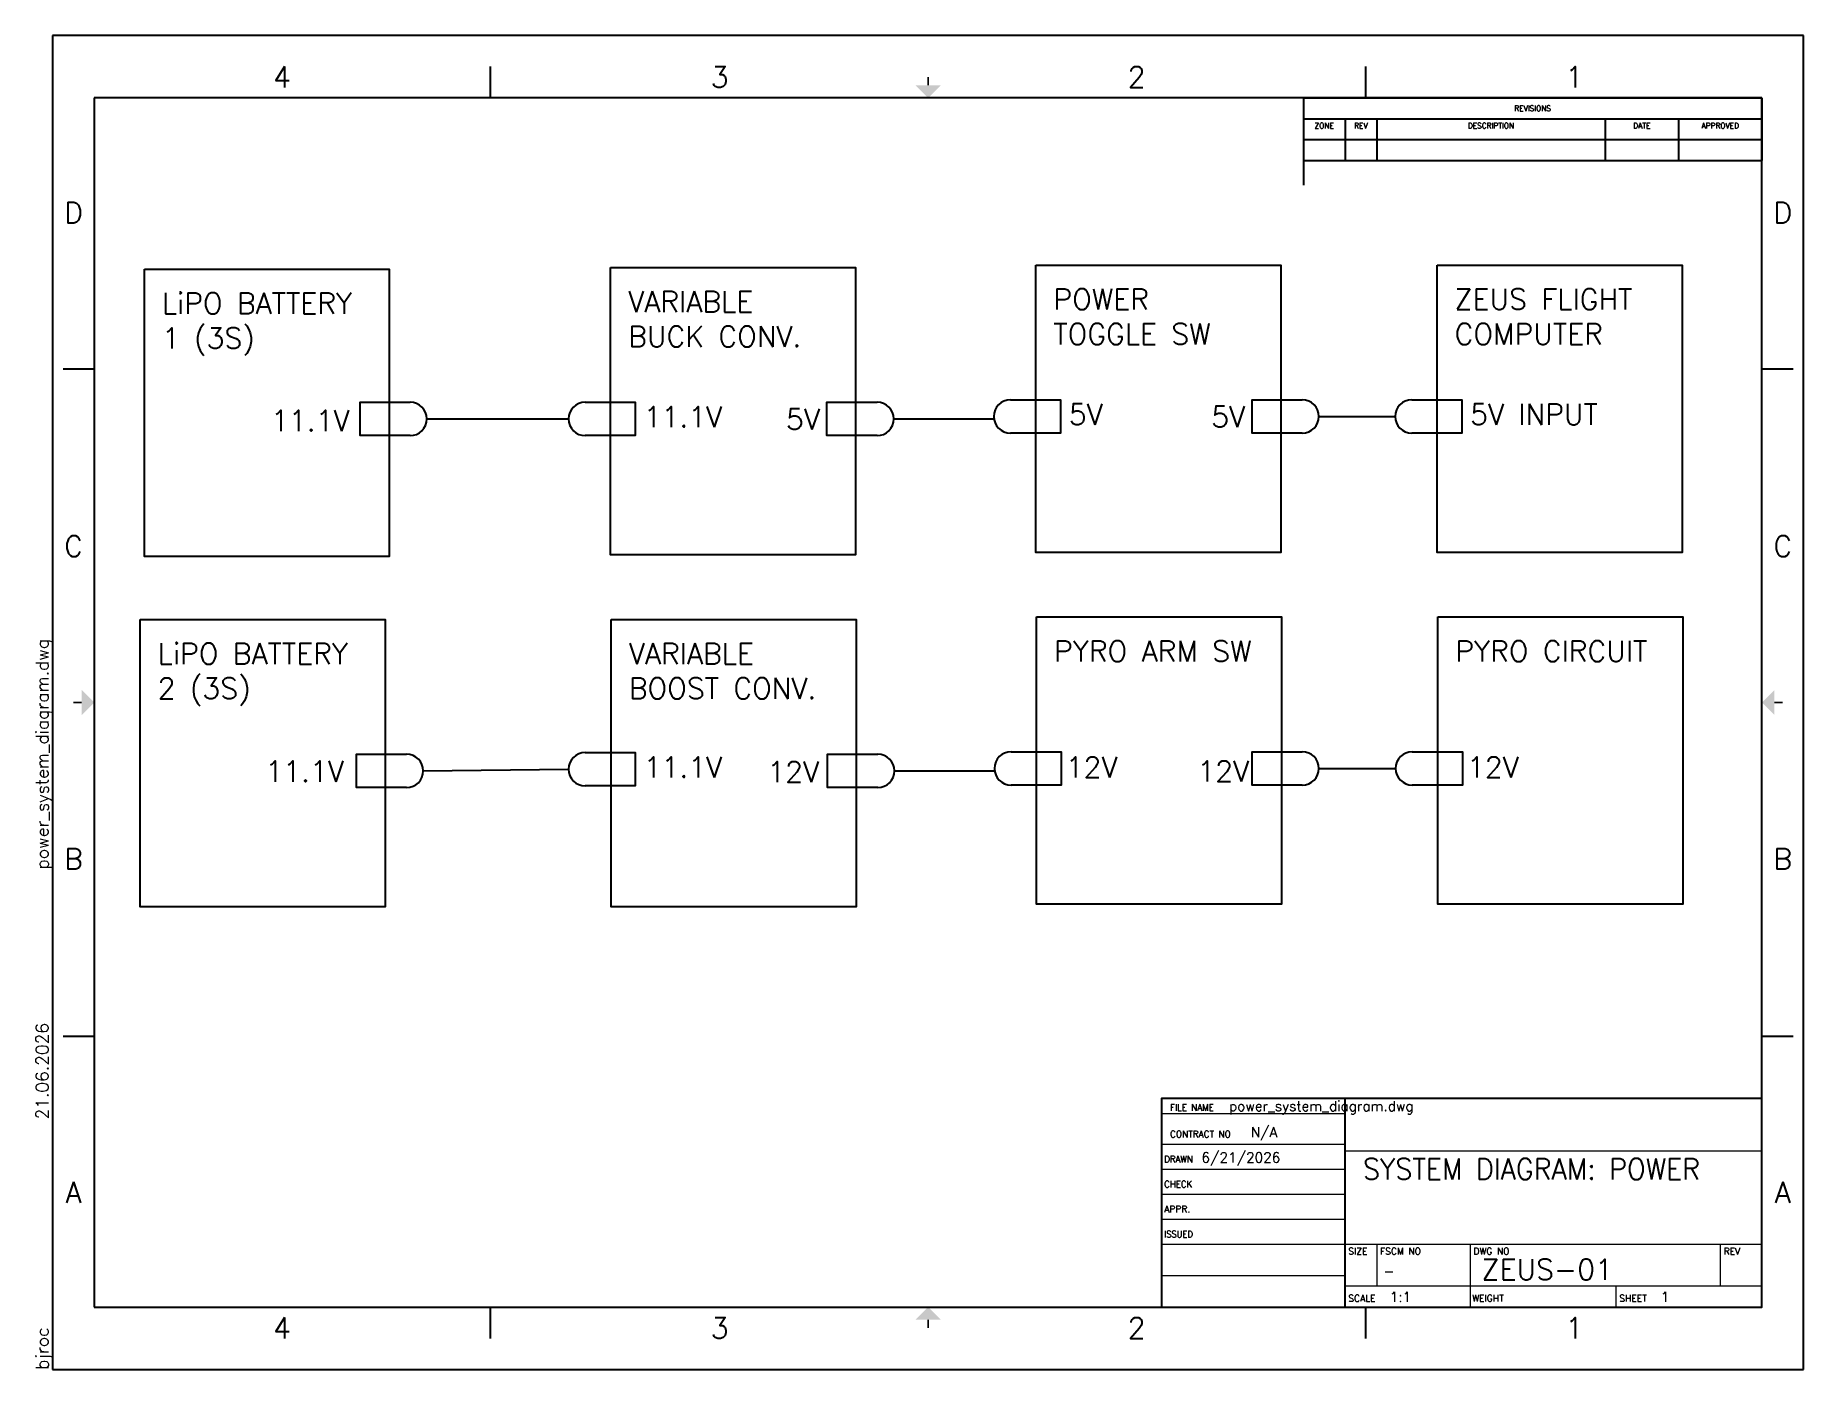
# Paper-space layout 'SH1' of a CAD drawing. Header units: inches. Extents: x -0.2 to 21, y 0 to 16.
import ezdxf
from ezdxf.enums import TextEntityAlignment as Align

# ---------------------------------------------------------------- set-up
doc = ezdxf.new("R2010")
doc.units = ezdxf.units.IN
doc.header["$MEASUREMENT"] = 0
doc.layers.add('Title Block', color=7, linetype='Continuous')
doc.layers.add('WIRE', color=100, linetype='Continuous')
doc.styles.add('ACANSTS', font='romans.shx', dxfattribs={"height": 1})
doc.styles.add('Roman', font='romans')

# ---------------------------------------------------------------- blocks, each defined once
blk = doc.blocks.new('*T3')
at = {"layer": 'Title Block', "color": 0, "lineweight": -2}
for p, q in [((0, 0), (0.5, 0)), ((0, 0), (0, -0.25)), ((0.5, 0), (0.88, 0)), ((0.88, 0), (3.62, 0)), ((3.62, 0), (4.5, 0)), ((4.5, 0), (5.5, 0)), ((5.5, 0), (5.5, -0.25)), ((0, -0.25), (0.5, -0.25)), ((0, -0.25), (0, -0.5)), ((0.5, -0.25), (0.88, -0.25)), ((0.5, -0.25), (0.5, -0.5)), ((0.88, -0.25), (3.62, -0.25)), ((0.88, -0.25), (0.88, -0.5)), ((3.62, -0.25), (4.5, -0.25)), ((3.62, -0.25), (3.62, -0.5)), ((4.5, -0.25), (5.5, -0.25)), ((4.5, -0.25), (4.5, -0.5)), ((5.5, -0.25), (5.5, -0.5)), ((0, -0.5), (0.5, -0.5)), ((0, -0.5), (0, -0.75)), ((0.5, -0.5), (0.88, -0.5)), ((0.5, -0.5), (0.5, -0.75)), ((0.88, -0.5), (3.62, -0.5)), ((0.88, -0.5), (0.88, -0.75)), ((3.62, -0.5), (4.5, -0.5)), ((3.62, -0.5), (3.62, -0.75)), ((4.5, -0.5), (5.5, -0.5)), ((4.5, -0.5), (4.5, -0.75)), ((5.5, -0.5), (5.5, -0.75)), ((0, -0.75), (0.5, -0.75)), ((0.5, -0.75), (0.88, -0.75)), ((0.88, -0.75), (3.62, -0.75)), ((3.62, -0.75), (4.5, -0.75)), ((4.5, -0.75), (5.5, -0.75))]:
    blk.add_line(p, q, dxfattribs=at)
at = {"layer": 'Title Block', "color": 0, "char_height": 0.065, "style": 'Roman'}
for s, insert, width, attachment_point in [('REVISIONS', (2.75, -0.125), 5.4, 5), ('ZONE', (0.25, -0.3), 0.4, 2), ('REV', (0.69, -0.3), 0.28, 2), ('DESCRIPTION', (2.25, -0.3), 2.64, 2), ('DATE', (4.06, -0.3), 0.78, 2), ('APPROVED', (5, -0.3), 0.9, 2)]:
    blk.add_mtext(s, dxfattribs=dict(at, insert=insert, width=width, attachment_point=attachment_point))
blk = doc.blocks.new('Title Block')
at = {"layer": 'Title Block'}
for p, q in [((21, 16), (0, 16)), ((0, 16), (0, 0)), ((21, 0), (21, 16)), ((5.25, 15.25), (5.25, 15.625)), ((15.75, 15.25), (15.75, 15.625)), ((20.5, 15.25), (0.5, 15.25)), ((0.5, 15.25), (0.5, 0.75)), ((15, 15.25), (15, 14.203)), ((20.5, 0.75), (20.5, 15.25)), ((0.125, 12), (0.5, 12)), ((20.5, 12), (20.875, 12)), ((0.125, 4), (0.5, 4)), ((20.5, 4), (20.875, 4)), ((15.5, 0.75), (15.5, 3.25)), ((0.5, 0.75), (20.5, 0.75)), ((5.25, 0.375), (5.25, 0.75)), ((15.75, 0.375), (15.75, 0.75)), ((0, 0), (21, 0))]:
    blk.add_line(p, q, dxfattribs=at)
at = {"layer": 'Title Block', "lineweight": 15}
for p, q in [((13.3, 3.07), (15.5, 3.07)), ((15.5, 2.7), (13.3, 2.7)), ((20.5, 2.62), (15.5, 2.62)), ((15.5, 2.4), (13.3, 2.4)), ((15.5, 2.1), (13.3, 2.1)), ((15.5, 1.8), (13.3, 1.8)), ((15.5, 1.5), (13.3, 1.5)), ((20.5, 1.5), (15.5, 1.5)), ((15.88, 1.5), (15.88, 1)), ((17, 1.5), (17, 0.75)), ((20, 1.5), (20, 1)), ((15.5, 1.125), (13.3, 1.125)), ((20.5, 1), (15.5, 1)), ((18.75, 0.75), (18.75, 1))]:
    blk.add_line(p, q, dxfattribs=at)
at = {"layer": 'Title Block', "const_width": 0.02}
for points in [[(10.5, 15.5), (10.5, 15.4)], [(0.25, 8), (0.35, 8)], [(20.75, 8), (20.65, 8)], [(10.5, 0.5), (10.5, 0.6)]]:
    blk.add_lwpolyline(points, dxfattribs=at)
at = {"layer": 'Title Block'}
blk.add_lwpolyline([(20.5, 3.25), (13.3, 3.25), (13.3, 0.75), (20.5, 0.75)], close=True, dxfattribs=at)
for points in [[(10.35, 15.4), (10.65, 15.4), (10.5, 15.25)], [(0.35, 7.85), (0.35, 8.15), (0.5, 8)], [(20.65, 7.85), (20.65, 8.15), (20.5, 8)], [(10.35, 0.6), (10.65, 0.6), (10.5, 0.75)]]:
    blk.add_solid(points, dxfattribs=at)
blk.add_blockref('*T3', (15, 15.25))
at = {"layer": 'Title Block', "style": 'Roman'}
for s, p in [('4', (2.75, 15.5)), ('3', (8, 15.5)), ('2', (13, 15.5)), ('1', (18.25, 15.5)), ('D', (0.25, 13.875)), ('D', (20.75, 13.875)), ('C', (0.25, 9.875)), ('C', (20.75, 9.875)), ('B', (0.25, 6.125)), ('B', (20.75, 6.125)), ('A', (0.25, 2.125)), ('A', (20.75, 2.125)), ('4', (2.75, 0.5)), ('3', (8, 0.5)), ('2', (13, 0.5)), ('1', (18.25, 0.5))]:
    blk.add_text(s, height=0.25, dxfattribs=at).set_placement(p, align=Align.MIDDLE_CENTER)
at = {"layer": 'Title Block', "lineweight": 15, "style": 'ACANSTS'}
for s, width, p in [('FILE NAME', 0.951562, (13.401, 3.105)), ('CONTRACT NO', 0.979028, (13.401, 2.785)), ('DRAWN', 0.942857, (13.331, 2.485))]:
    blk.add_text(s, height=0.08, dxfattribs=dict(at, width=width)).set_placement(p)
for s, width, p in [('CHECK', 0.942857, (13.331, 2.225)), ('ISSUED', 0.90932, (13.331, 1.625))]:
    blk.add_text(s, height=0.08, dxfattribs=dict(at, width=width)).set_placement(p, align=Align.MIDDLE_LEFT)
for s, p in [('APPR.', (13.331, 1.925)), ('SCALE', (15.54, 0.855)), ('SHEET', (18.79, 0.855))]:
    blk.add_text(s, height=0.08, dxfattribs=at).set_placement(p, align=Align.MIDDLE_LEFT)
for s, p in [('SIZE', (15.54, 1.38)), ('FSCM NO', (15.92, 1.38)), ('DWG NO', (17.04, 1.38)), ('REV', (20.04, 1.38)), ('WEIGHT', (17.025, 0.817))]:
    blk.add_text(s, height=0.08, dxfattribs=at).set_placement(p)
at = {"layer": 'Title Block', "color": 0, "style": 'Roman', "flags": 8}
for tag, p in [('FNAME', (-0.05, 6)), ('REVDATE', (-0.05, 3)), ('USER', (-0.05, 0))]:
    blk.add_attdef(tag, p, '', height=0.15, rotation=90, dxfattribs=at)
at = {"layer": 'Title Block', "lineweight": 15, "style": 'ACANSTS'}
for tag, p in [('CHECK_DATE', (14.109, 3.101)), ('CONTRACT_NUMBER', (14.368, 2.787)), ('CHECK_DATE', (13.778, 2.484)), ('CHECK_DATE', (13.778, 2.184)), ('CHECKED_BY', (14.64, 2.185)), ('APPROVAL_DATE', (13.778, 1.883)), ('APPROVED_BY', (14.64, 1.885)), ('ISSUE_DATE', (13.784, 1.588)), ('ISSUED_BY', (14.64, 1.585)), ('FSCM', (15.96, 1.12)), ('WEIGHT', (17.746, 0.815))]:
    blk.add_attdef(tag, p, '', height=0.12, dxfattribs=at)
at = {"layer": 'Title Block', "lineweight": 30, "style": 'ACANSTS'}
for tag, p in [('DESIGN_ACTIVITY', (15.675, 2.705)), ('DRAWING_SUBTITLE', (15.699, 1.784))]:
    blk.add_attdef(tag, p, '', height=0.18, dxfattribs=at)
at = {"layer": 'Title Block', "style": 'Roman', "flags": 8}
for tag, height, p in [('SHEETNAME', 0.25, (15.716, 2.53)), ('SHEET', 0.25, (17.138, 1.326)), ('SCALE', 0.12, (16.036, 0.931)), ('SHEETNUMBER', 0.12, (19.286, 0.931))]:
    blk.add_attdef(tag, text='', height=height, dxfattribs=at).set_placement(p, align=Align.TOP_LEFT)
at = {"layer": 'Title Block', "lineweight": 15, "style": 'ACANSTS'}
for tag, p in [('SIZE', (15.696, 1.105)), ('REVISION', (20.255, 1.1))]:
    blk.add_attdef(tag, text='', height=0.12, dxfattribs=at).set_placement(p, align=Align.CENTER)

psp = doc.layouts.new('SH1')

# ---------------------------------------------------------------- linework, layer by layer
for points in [[(1.1, 13.196), (4.038, 13.196), (4.038, 9.75), (1.1, 9.75)], [(6.692, 13.216), (9.63, 13.216), (9.63, 9.77), (6.692, 9.77)], [(11.792, 13.246), (14.73, 13.246), (14.73, 9.8), (11.792, 9.8)], [(16.605, 13.246), (19.543, 13.246), (19.543, 9.8), (16.605, 9.8)], [(1.05, 8.996), (3.988, 8.996), (3.988, 5.55), (1.05, 5.55)], [(6.7, 8.996), (9.638, 8.996), (9.638, 5.55), (6.7, 5.55)], [(11.8, 9.026), (14.738, 9.026), (14.738, 5.58), (11.8, 5.58)], [(16.612, 9.026), (19.55, 9.026), (19.55, 5.58), (16.612, 5.58)]]:
    psp.add_lwpolyline(points, close=True)
for points in [[(4.287, 11.2), (3.687, 11.2), (3.687, 11.6), (4.287, 11.6)], [(6.387, 11.6), (6.987, 11.6), (6.987, 11.2), (6.387, 11.2)], [(9.887, 11.2), (9.287, 11.2), (9.287, 11.6), (9.887, 11.6)], [(11.487, 11.63), (12.087, 11.63), (12.087, 11.23), (11.487, 11.23)], [(14.987, 11.23), (14.387, 11.23), (14.387, 11.63), (14.987, 11.63)], [(16.3, 11.63), (16.9, 11.63), (16.9, 11.23), (16.3, 11.23)], [(4.245, 6.98), (3.645, 6.98), (3.645, 7.38), (4.245, 7.38)], [(6.387, 7.4), (6.987, 7.4), (6.987, 7), (6.387, 7)], [(9.895, 6.98), (9.295, 6.98), (9.295, 7.38), (9.895, 7.38)], [(11.495, 7.41), (12.095, 7.41), (12.095, 7.01), (11.495, 7.01)], [(14.987, 7.01), (14.387, 7.01), (14.387, 7.41), (14.987, 7.41)], [(16.307, 7.41), (16.907, 7.41), (16.907, 7.01), (16.307, 7.01)]]:
    psp.add_lwpolyline(points)
for centre, start, end in [((4.287, 11.4), 270, 90), ((6.387, 11.4), 90, 270), ((9.887, 11.4), 270, 90), ((11.487, 11.43), 90, 270), ((14.987, 11.43), 270, 90), ((16.3, 11.43), 90, 270), ((4.245, 7.18), 270, 90), ((6.387, 7.2), 90, 270), ((9.895, 7.18), 270, 90), ((11.495, 7.21), 90, 270), ((14.987, 7.21), 270, 90), ((16.307, 7.21), 90, 270)]:
    psp.add_arc(centre, 0.2, start, end)
at = {"layer": 'WIRE'}
for p, q in [((4.487, 11.4), (6.187, 11.4)), ((10.087, 11.4), (11.289, 11.4)), ((15.187, 11.43), (16.1, 11.43)), ((4.445, 7.18), (6.187, 7.2)), ((10.095, 7.18), (11.298, 7.18)), ((15.187, 7.21), (16.107, 7.21))]:
    psp.add_line(p, q, dxfattribs=at)

# ---------------------------------------------------------------- block references
ref = psp.add_blockref('Title Block', (0, 0))
ref.add_attrib('SHEETNUMBER', '1', dxfattribs={"layer": 'Title Block', "height": 0.12, "style": 'Roman'}).set_placement((19.286, 0.931), align=Align.TOP_LEFT)
ref.add_attrib('SCALE', '1:1', dxfattribs={"layer": 'Title Block', "height": 0.12, "style": 'Roman'}).set_placement((16.036, 0.931), align=Align.TOP_LEFT)
ref.add_attrib('SHEET', 'ZEUS-01', dxfattribs={"layer": 'Title Block', "height": 0.25, "style": 'Roman'}).set_placement((17.138, 1.326), align=Align.TOP_LEFT)
ref.add_attrib('SHEETNAME', 'SYSTEM DIAGRAM: POWER', dxfattribs={"layer": 'Title Block', "height": 0.25, "style": 'Roman', "width": 0.95}).set_placement((15.716, 2.53), align=Align.TOP_LEFT)
ref.add_attrib('CHECK_DATE', 'power_system_diagram.dwg', (14.109, 3.101), dxfattribs={"layer": 'Title Block', "lineweight": 15, "height": 0.12, "style": 'ACANSTS'})
ref.add_attrib('CHECK_DATE', '6/21/2026', (13.778, 2.484), dxfattribs={"layer": 'Title Block', "lineweight": 15, "height": 0.12, "style": 'ACANSTS'})
ref.add_attrib('FSCM', '-', (15.96, 1.12), dxfattribs={"layer": 'Title Block', "lineweight": 15, "height": 0.12, "style": 'ACANSTS'})
ref.add_attrib('CONTRACT_NUMBER', 'N/A', (14.368, 2.787), dxfattribs={"layer": 'Title Block', "lineweight": 15, "height": 0.12, "style": 'ACANSTS'})
ref.add_attrib('FNAME', 'power_system_diagram.dwg', (-0.05, 6), dxfattribs={"layer": 'Title Block', "color": 0, "height": 0.15, "rotation": 90, "style": 'Roman'})
ref.add_attrib('REVDATE', '21.06.2026', (-0.05, 3), dxfattribs={"layer": 'Title Block', "color": 0, "height": 0.15, "rotation": 90, "style": 'Roman'})
ref.add_attrib('USER', 'bjroc', (-0.05, 0), dxfattribs={"layer": 'Title Block', "color": 0, "height": 0.15, "rotation": 90, "style": 'Roman'})

# ---------------------------------------------------------------- texts
at = {"char_height": 0.25, "attachment_point": 1, "style": 'Roman'}
for s, width, insert in [('POWER TOGGLE SW', 2.48852, (12.002, 12.961)), ('ZEUS FLIGHT COMPUTER', 2.48852, (16.814, 12.961)), ('LiPO BATTERY 1 (3S)', 2.48852, (1.31, 12.911)), ('VARIABLE BUCK CONV. ', 2.48852, (6.902, 12.931)), ('11.1V', 0.8, (2.618, 11.504)), ('11.1V', 0.8, (7.087, 11.55)), ('5V', 0.8, (8.795, 11.522)), ('5V', 0.8, (12.187, 11.58)), ('5V', 0.8, (13.895, 11.552)), ('5V INPUT', 2.1, (17, 11.58)), ('LiPO BATTERY 2 (3S)', 2.48852, (1.26, 8.711)), ('VARIABLE BOOST CONV.', 2.48852, (6.91, 8.711)), ('PYRO ARM SW', 2.48852, (12.01, 8.741)), ('PYRO CIRCUIT', 2.48852, (16.822, 8.741)), ('11.1V', 0.8, (2.55, 7.3)), ('11.1V', 0.8, (7.087, 7.35)), ('12V', 0.8, (8.571, 7.294)), ('12V', 0.8, (12.15, 7.35)), ('12V', 0.8, (13.728, 7.301)), ('12V', 0.8, (16.962, 7.35))]:
    psp.add_mtext_dynamic_manual_height_columns(s, width=width, gutter_width=1.25, heights=[0], dxfattribs=dict(at, insert=insert))

doc.saveas('drawing.dxf')
